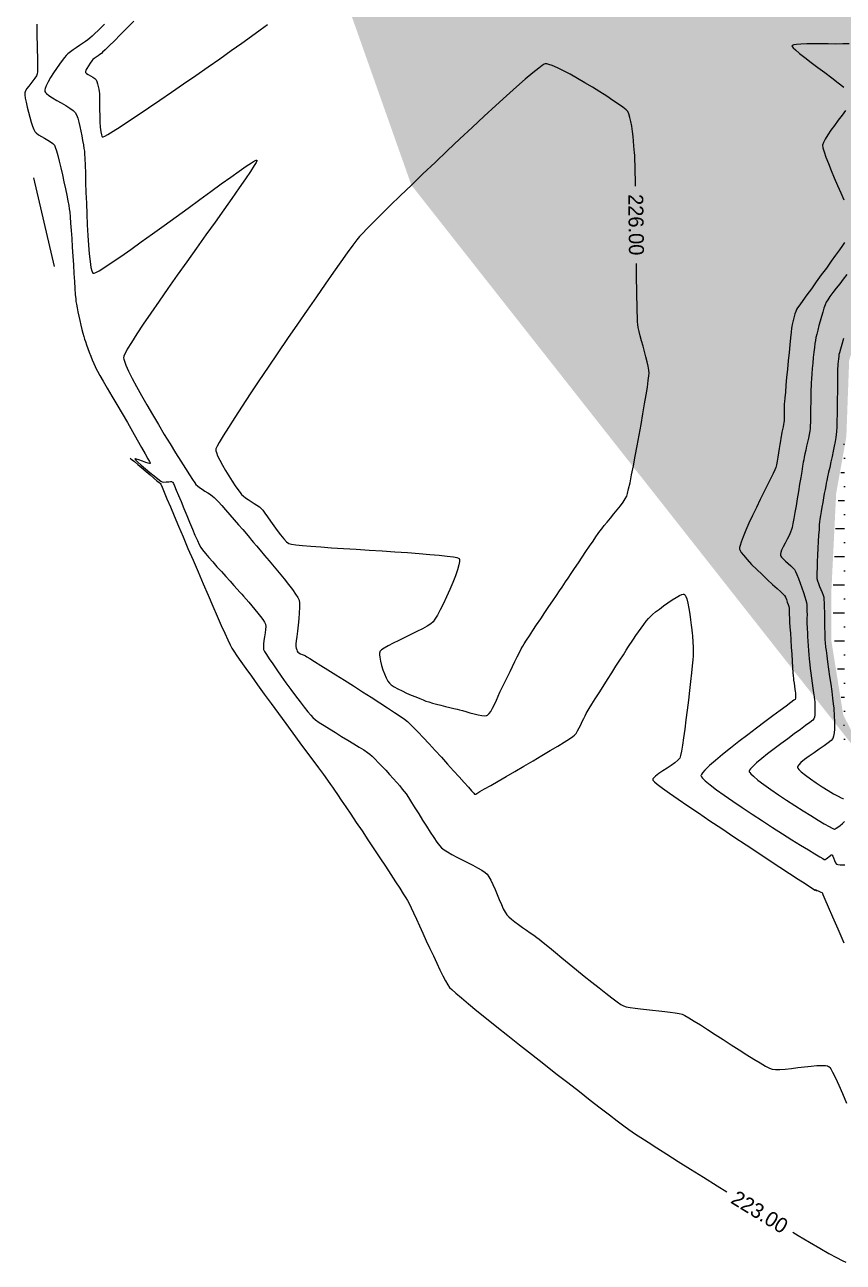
# Model space of a CAD drawing. Header units: metres. Extents: x 708941 to 724052, y 5405153 to 5413472.
# Drawn here: x 708947.3 to 709166, y 5411380.4 to 5411710.7 of the extents above; entities that cross this region are included whole.
import ezdxf

# ---------------------------------------------------------------- set-up
doc = ezdxf.new("R2010")
doc.units = ezdxf.units.M
doc.header["$LTSCALE"] = 12.7
doc.header["$MEASUREMENT"] = 0
for name, color, linetype in [('CONT-MJR1', 252, 'Continuous'), ('CONT-MNR1', 251, 'Continuous'), ('rio', 251, 'Continuous')]:
    doc.layers.add(name, color=color, linetype=linetype)

msp = doc.modelspace()

# ---------------------------------------------------------------- hatches: boundary and pattern name
at = {"layer": 'rio'}
h = msp.add_hatch(dxfattribs=at)
h.set_pattern_fill('MUDST', color=256, scale=15, style=0)
h.paths.add_polyline_path([(709010.72, 5411936.38), (709004.98, 5411946.45), (709001.25, 5411958.08), (708996.13, 5411975.99), (709012.7, 5411962.98), (709030.78, 5411956.49), (709044.53, 5411951.18), (709074.83, 5411950.28), (709089.61, 5411951.82), (709102.43, 5411952.02), (709123.56, 5411954.63), (709134.73, 5411956.95), (709145.4, 5411956.95), (709168.41, 5411955.62), (709183.3, 5411955.53), (709187.67, 5411955.43), (709193.87, 5411958.4), (709194.56, 5411957.99), (709200.68, 5411965.39), (709203.1, 5411977.2), (709205.58, 5411984.02), (709211.33, 5411990.28), (709223.71, 5411994.78), (709231.07, 5411997.27), (709241.21, 5411994.8), (709265.58, 5411997.08), (709286.39, 5412000.38), (709297.9, 5412001.91), (709315.21, 5411997.24), (709326.72, 5411992.03), (709345.09, 5411985.93), (709355.27, 5411979.45), (709376.46, 5411975.37), (709391.72, 5411975.3), (709413.08, 5411978.61), (709438.83, 5411980.92), (709461.63, 5411986.21), (709475.6, 5411989.01), (709492.86, 5411992.74), (709503.45, 5411993.79), (709515.24, 5411993.79), (709532.63, 5411987.71), (709547.37, 5411983.51), (709564.71, 5411977.95), (709575.63, 5411973.62), (709587.68, 5411967.04), (709601.87, 5411958.6), (709607.56, 5411954.31), (709621.49, 5411940.03), (709647.9, 5411909.14), (709660.4, 5411897.76), (709669.81, 5411887.81), (709676.49, 5411876.15), (709682.2, 5411869.04), (709705.75, 5411878.05), (709736, 5411893.04), (709750.64, 5411899.41), (709758.05, 5411906.33), (709764.85, 5411916.27), (709770.13, 5411926.57), (709778.25, 5411949.25), (709785.66, 5411970.64), (709786.5, 5411979.16), (709785.1, 5411992.95), (709785.1, 5412008.74), (709787.55, 5412022.89), (709795.83, 5412039.06), (709803.3, 5412045.65), (709812.9, 5412054.28), (709814.49, 5412059.03), (709815.9, 5412060.78), (709822.13, 5412063.75), (709825.31, 5412072.01), (709847.55, 5412106.6), (709866.9, 5412128.06), (709875.05, 5412136.05), (709882.93, 5412155.32), (709888.97, 5412168.35), (709893.2, 5412182.51), (709907.24, 5412209.92), (709938.47, 5412236.97), (709971.6, 5412250.13), (709991.71, 5412252.94), (710005.1, 5412261.1), (710014.56, 5412263.33), (710040.82, 5412267.64), (710057.91, 5412266.41), (710076.56, 5412261.93), (710102.9, 5412255.3), (710112.79, 5412247.31), (710119.45, 5412240.72), (710131.28, 5412231.78), (710145.37, 5412209.63), (710149.4, 5412194.25), (710150.27, 5412166.43), (710139.83, 5412142.28), (710130.23, 5412129.69), (710126.33, 5412121.71), (710117.73, 5412100.96), (710114.13, 5412096.47), (710111.94, 5412085.44), (710111.94, 5412063.54), (710117.58, 5412054.18), (710137.74, 5412018.92), (710146.76, 5412008.05), (710171.4, 5411997.24), (710179.97, 5411993.95), (710184.25, 5412001.58), (710190.69, 5412018), (710194.77, 5412034.37), (710197.31, 5412050.49), (710197.31, 5412064.26), (710199.32, 5412079.72), (710201.37, 5412092.19), (710205.73, 5412098.48), (710214.95, 5412120.36), (710219.48, 5412128.98), (710230.13, 5412139.36), (710235.6, 5412142.44), (710241.85, 5412140.68), (710250.27, 5412138.84), (710280.27, 5412139.46), (710296.04, 5412143.18), (710311.35, 5412143.18), (710329.27, 5412144.22), (710333.88, 5412147.83), (710359.32, 5412147.31), (710368.97, 5412148.45), (710370.82, 5412151.38), (710390.46, 5412160.63), (710398.15, 5412171.03), (710408.65, 5412192.1), (710415.95, 5412204.58), (710425.69, 5412246.2), (710427.89, 5412275.36), (710429.04, 5412328.01), (710428.04, 5412335.01), (710422.46, 5412340.84), (710414.39, 5412351.33), (710395.98, 5412353.91), (710387.66, 5412360.04), (710378.34, 5412372.12), (710377.12, 5412383.36), (710377.12, 5412396.81), (710371.6, 5412397.8), (710368.77, 5412410.55), (710362.93, 5412436.03), (710362.93, 5412455.01), (710369.68, 5412482.49), (710374.05, 5412500.93), (710382.11, 5412513.13), (710396.48, 5412526.77), (710413.79, 5412540.1), (710438.62, 5412552.3), (710472.36, 5412570.37), (710507.51, 5412590.61), (710519.7, 5412579.46), (710499.92, 5412572.63), (710480.98, 5412561.98), (710445.54, 5412543.55), (710413.79, 5412532.5), (710411.05, 5412528.12), (710405.76, 5412520.43), (710394.25, 5412506.93), (710388.85, 5412494.92), (710386.47, 5412476.01), (710382.71, 5412446.17), (710388.72, 5412397.62), (710394.97, 5412383.05), (710398.02, 5412368.11), (710411.09, 5412363.15), (710426.51, 5412356), (710442.45, 5412348.49), (710447.05, 5412337.14), (710447.05, 5412315.92), (710441.78, 5412260.07), (710441.78, 5412194.92), (710437.48, 5412190.86), (710437.48, 5412179.96), (710422.82, 5412173.29), (710418.74, 5412164.82), (710409.45, 5412149.84), (710394.78, 5412136.49), (710379.86, 5412129.78), (710371.88, 5412127.03), (710311.73, 5412127.03), (710308.89, 5412124), (710254.14, 5412121.42), (710236.99, 5412126.6), (710229.16, 5412118.66), (710218.68, 5412095.96), (710213.59, 5412055.1), (710203.57, 5412019.88), (710201.34, 5412006.55), (710198.59, 5411993.54), (710194.4, 5411986.49), (710188.54, 5411983.77), (710175.67, 5411983.77), (710136.96, 5411996.55), (710120.35, 5412009.39), (710098.73, 5412043.32), (710098.73, 5412061.02), (710096.67, 5412091.87), (710100.83, 5412110.83), (710110.63, 5412117.13), (710123.77, 5412149.24), (710130.92, 5412166.36), (710128.79, 5412197.14), (710123.8, 5412211.38), (710113.15, 5412223.6), (710085.02, 5412238.46), (710058.13, 5412249.84), (710029.73, 5412249.84), (710015.06, 5412246.32), (710001.6, 5412242.56), (709992.04, 5412242.56), (709972.27, 5412238.6), (709963.64, 5412235.76), (709954.26, 5412232.26), (709954.26, 5412228.55), (709945.86, 5412220.35), (709925.83, 5412192.24), (709917.05, 5412177.32), (709899.37, 5412144.55), (709894.3, 5412133.07), (709891.48, 5412127.42), (709886.71, 5412118.47), (709886.71, 5412100.95), (709884.61, 5412095.01), (709863.2, 5412086.46), (709839.07, 5412054.84), (709818.25, 5412032.92), (709804.19, 5412017.18), (709804.19, 5411995.52), (709809.04, 5411990.11), (709796.13, 5411953.84), (709781.68, 5411916.41), (709768.27, 5411889.66), (709746.93, 5411879.08), (709713.1, 5411863.01), (709689.29, 5411855.41), (709697.02, 5411835.95), (709708.2, 5411825.46), (709725.86, 5411817.9), (709778.24, 5411813.93), (709792.75, 5411813.93), (709806.43, 5411818.64), (709820.66, 5411821.87), (709831.69, 5411824.63), (709853.8, 5411835.25), (709879.02, 5411846.88), (709921.68, 5411861.15), (709947.96, 5411871.32), (709969.09, 5411879.92), (709979.29, 5411886.02), (709982.27, 5411909.39), (709987.23, 5411923.13), (709997.03, 5411933.25), (710000.38, 5411927.93), (710000.38, 5411906.72), (709997.04, 5411893.11), (709991.96, 5411879.15), (709967.58, 5411866.46), (709951.2, 5411859.77), (709918.84, 5411852.05), (709894.39, 5411845.25), (709864.94, 5411830.28), (709840.16, 5411819.17), (709812.7, 5411811), (709801.26, 5411807.45), (709779.31, 5411803.47), (709766.14, 5411803.47), (709756.94, 5411797.7), (709737.23, 5411795.78), (709715.18, 5411796.68), (709708.1, 5411801.85), (709698.23, 5411815.71), (709693.86, 5411826.48), (709676.55, 5411857.93), (709667.66, 5411869.47), (709661.18, 5411881.7), (709649.81, 5411896.98), (709627.11, 5411919.87), (709613.01, 5411936.78), (709604.72, 5411946.98), (709591.67, 5411954.52), (709575.87, 5411964.64), (709557.6, 5411970.47), (709551.42, 5411973.23), (709538.02, 5411976.43), (709518.15, 5411979.68), (709504.01, 5411982), (709494.29, 5411985.04), (709479.8, 5411980.64), (709442.42, 5411967.64), (709425.43, 5411960.31), (709402.9, 5411951.24), (709383.6, 5411945.23), (709362.15, 5411938.26), (709331.55, 5411930.11), (709320.42, 5411924.96), (709306.56, 5411912.14), (709285.88, 5411895.62), (709279.31, 5411870.27), (709273.83, 5411857.41), (709264.69, 5411829.66), (709254.13, 5411801.64), (709246.31, 5411791.25), (709237.29, 5411777.87), (709219.52, 5411767.13), (709208.6, 5411765.29), (709203.92, 5411751.48), (709203.91, 5411735.92), (709205.94, 5411719.08), (709203.34, 5411708.78), (709199.33, 5411696.28), (709197.39, 5411684.19), (709189.35, 5411661.06), (709186.31, 5411649.66), (709173.04, 5411639.59), (709167.53, 5411621.08), (709166.78, 5411600.74), (709164.06, 5411585.63), (709162.73, 5411558.53), (709162.73, 5411546.6), (709165.95, 5411526.5), (709173.44, 5411512.03), (709050.6, 5411667.95), (709021.23, 5411751.02), (709026.33, 5411756.01), (709028.1, 5411762.18), (709028.65, 5411783.35), (709023.38, 5411795.31), (709011.24, 5411823.29), (709005.01, 5411832.77), (709001.76, 5411870.86)])
h = msp.add_hatch(dxfattribs=at)
h.set_pattern_fill('MUDST', color=256, scale=15, style=0)
h.paths.add_polyline_path([(709179.16, 5411511.08), (709168.54, 5411517.14), (709166.1, 5411519.79), (709165.95, 5411526.5), (709164.27, 5411540.12), (709163.23, 5411550.57), (709163.29, 5411561.23), (709163.97, 5411577.83), (709166.97, 5411608.35), (709166.97, 5411617.39), (709166.48, 5411628.8), (709171.12, 5411632.64), (709174.65, 5411651.21), (709174.63, 5411655.42), (709180.23, 5411659.32), (709181.97, 5411670.76), (709186.39, 5411674.16), (709188.44, 5411677.7), (709189.06, 5411685.13), (709190.98, 5411687.88), (709193.26, 5411688.85), (709198.28, 5411684.61), (709192.38, 5411665.94), (709182.63, 5411635.29), (709179.08, 5411611.27), (709178.15, 5411594.86), (709175.73, 5411567.01), (709168.9, 5411546.43), (709171.19, 5411529.32)])

# ---------------------------------------------------------------- linework, layer by layer
at = {"layer": 'CONT-MJR1', "elevation": 225, "flags": 128}
msp.add_lwpolyline([(708968.65, 5411710.93), (708967.83, 5411710.08), (708966.95, 5411709.21), (708966.1, 5411708.39), (708965.33, 5411707.68), (708964.75, 5411707.15), (708964.23, 5411706.74), (708963.57, 5411706.26), (708962.8, 5411705.74), (708961.96, 5411705.19), (708961.11, 5411704.62), (708960.28, 5411704.06), (708959.53, 5411703.51), (708958.89, 5411703.01), (708958.41, 5411702.56), (708957.97, 5411702.03), (708957.35, 5411701.23), (708956.61, 5411700.23), (708955.82, 5411699.09), (708955.01, 5411697.88), (708954.25, 5411696.66), (708953.58, 5411695.51), (708953.07, 5411694.47), (708952.8, 5411693.77), (708952.7, 5411693.34), (708952.69, 5411693.12), (708952.7, 5411693.02), (708952.74, 5411692.92), (708952.85, 5411692.7), (708953.15, 5411692.36), (708953.74, 5411691.88), (708954.71, 5411691.23), (708955.87, 5411690.56), (708957.11, 5411689.87), (708958.32, 5411689.18), (708959.42, 5411688.52), (708960.29, 5411687.89), (708960.85, 5411687.32), (708961.18, 5411686.69), (708961.49, 5411685.82), (708961.8, 5411684.77), (708962.08, 5411683.59), (708962.35, 5411682.34), (708962.6, 5411681.07), (708962.81, 5411679.85), (708963, 5411678.72), (708963.15, 5411677.74), (708963.27, 5411676.98), (708963.33, 5411676.27), (708963.4, 5411675), (708963.46, 5411673.25), (708963.53, 5411671.1), (708963.61, 5411668.64), (708963.7, 5411665.95), (708963.8, 5411663.11), (708963.92, 5411660.2), (708964.05, 5411657.31), (708964.2, 5411654.52), (708964.37, 5411651.91), (708964.57, 5411649.55), (708964.78, 5411647.55), (708965.03, 5411645.97), (708965.24, 5411645.07), (708965.42, 5411644.63), (708965.54, 5411644.47), (708965.61, 5411644.42), (708965.67, 5411644.41), (708965.86, 5411644.44), (708966.32, 5411644.61), (708967.22, 5411645.09), (708968.77, 5411646.03), (708970.73, 5411647.32), (708973.04, 5411648.9), (708975.65, 5411650.73), (708978.48, 5411652.75), (708981.49, 5411654.92), (708984.62, 5411657.18), (708987.8, 5411659.5), (708990.97, 5411661.81), (708994.07, 5411664.08), (708997.05, 5411666.24), (708999.84, 5411668.26), (709002.38, 5411670.09), (709004.62, 5411671.67), (709006.5, 5411672.96), (709007.94, 5411673.91), (709008.75, 5411674.38), (709009.14, 5411674.56), (709009.28, 5411674.59), (709009.32, 5411674.57), (709009.33, 5411674.54), (709009.3, 5411674.39), (709009.11, 5411673.99), (709008.61, 5411673.13), (709007.61, 5411671.59), (709006.26, 5411669.58), (709004.59, 5411667.17), (709002.65, 5411664.4), (709000.49, 5411661.36), (708998.16, 5411658.08), (708995.71, 5411654.63), (708993.18, 5411651.08), (708990.61, 5411647.48), (708988.07, 5411643.89), (708985.59, 5411640.37), (708983.22, 5411636.98), (708981.01, 5411633.79), (708979.01, 5411630.84), (708977.26, 5411628.2), (708975.81, 5411625.93), (708974.71, 5411624.1), (708974.12, 5411622.97), (708973.85, 5411622.36), (708973.77, 5411622.06), (708973.76, 5411621.95), (708973.76, 5411621.82), (708973.8, 5411621.51), (708973.97, 5411620.91), (708974.35, 5411619.88), (708975.08, 5411618.27), (708976.04, 5411616.35), (708977.19, 5411614.17), (708978.51, 5411611.79), (708979.94, 5411609.27), (708981.47, 5411606.66), (708983.03, 5411604.02), (708984.61, 5411601.4), (708986.16, 5411598.86), (708987.64, 5411596.45), (708989.02, 5411594.24), (708990.26, 5411592.28), (708991.32, 5411590.62), (708992.17, 5411589.31), (708992.76, 5411588.43), (708993.07, 5411588.01), (708993.49, 5411587.62), (708994.06, 5411587.18), (708994.74, 5411586.72), (708995.48, 5411586.24), (708996.22, 5411585.77), (708996.91, 5411585.31), (708997.52, 5411584.89), (708997.97, 5411584.53), (708998.39, 5411584.11), (708999.06, 5411583.38), (708999.95, 5411582.39), (709000.98, 5411581.23), (709002.11, 5411579.93), (709003.28, 5411578.58), (709004.45, 5411577.24), (709005.55, 5411575.96), (709006.53, 5411574.82), (709007.34, 5411573.86), (709007.92, 5411573.17), (709008.45, 5411572.55), (709009.24, 5411571.62), (709010.24, 5411570.45), (709011.39, 5411569.09), (709012.66, 5411567.59), (709013.98, 5411566.01), (709015.31, 5411564.4), (709016.59, 5411562.81), (709017.79, 5411561.31), (709018.83, 5411559.94), (709019.69, 5411558.76), (709020.29, 5411557.82), (709020.6, 5411557.17), (709020.73, 5411556.34), (709020.75, 5411555.16), (709020.68, 5411553.72), (709020.55, 5411552.13), (709020.38, 5411550.49), (709020.19, 5411548.89), (709020.01, 5411547.45), (709019.85, 5411546.26), (709019.75, 5411545.43), (709019.72, 5411545.05), (709019.77, 5411544.73), (709019.86, 5411544.32), (709019.98, 5411543.89), (709020.12, 5411543.51), (709020.26, 5411543.25), (709020.53, 5411543.06), (709020.96, 5411542.84), (709021.47, 5411542.63), (709021.95, 5411542.42), (709022.3, 5411542.25), (709022.65, 5411542.04), (709023.49, 5411541.52), (709024.76, 5411540.74), (709026.38, 5411539.72), (709028.29, 5411538.53), (709030.43, 5411537.19), (709032.72, 5411535.74), (709035.11, 5411534.23), (709037.52, 5411532.7), (709039.89, 5411531.19), (709042.16, 5411529.74), (709044.25, 5411528.38), (709046.1, 5411527.17), (709047.64, 5411526.13), (709048.81, 5411525.32), (709049.54, 5411524.76), (709050.22, 5411524.13), (709051.19, 5411523.17), (709052.4, 5411521.91), (709053.79, 5411520.43), (709055.33, 5411518.77), (709056.95, 5411517.01), (709058.62, 5411515.18), (709060.28, 5411513.36), (709061.88, 5411511.59), (709063.37, 5411509.93), (709064.7, 5411508.45), (709065.82, 5411507.2), (709066.69, 5411506.23), (709067.26, 5411505.61), (709067.46, 5411505.38), (709067.63, 5411505.36), (709067.8, 5411505.37), (709068.1, 5411505.54), (709068.91, 5411506.01), (709070.18, 5411506.74), (709071.82, 5411507.69), (709073.76, 5411508.81), (709075.93, 5411510.07), (709078.26, 5411511.43), (709080.67, 5411512.84), (709083.09, 5411514.26), (709085.45, 5411515.66), (709087.67, 5411516.98), (709089.69, 5411518.18), (709091.42, 5411519.24), (709092.8, 5411520.1), (709093.76, 5411520.72), (709094.21, 5411521.06), (709094.59, 5411521.55), (709095, 5411522.22), (709095.42, 5411523.01), (709095.84, 5411523.87), (709096.25, 5411524.74), (709096.64, 5411525.56), (709096.99, 5411526.29), (709097.29, 5411526.85), (709097.58, 5411527.33), (709098.11, 5411528.18), (709098.84, 5411529.35), (709099.73, 5411530.76), (709100.74, 5411532.37), (709101.84, 5411534.11), (709102.98, 5411535.91), (709104.13, 5411537.72), (709105.24, 5411539.47), (709106.29, 5411541.11), (709107.22, 5411542.57), (709108.01, 5411543.8), (709108.61, 5411544.72), (709108.98, 5411545.28), (709109.42, 5411545.94), (709109.96, 5411546.75), (709110.58, 5411547.67), (709111.25, 5411548.65), (709111.95, 5411549.65), (709112.65, 5411550.61), (709113.31, 5411551.49), (709113.92, 5411552.23), (709114.46, 5411552.8), (709115.03, 5411553.31), (709115.85, 5411553.99), (709116.84, 5411554.77), (709117.94, 5411555.6), (709119.1, 5411556.43), (709120.24, 5411557.21), (709121.32, 5411557.88), (709122.26, 5411558.38), (709122.88, 5411558.63), (709123.24, 5411558.71), (709123.42, 5411558.7), (709123.49, 5411558.68), (709123.56, 5411558.64), (709123.69, 5411558.5), (709123.89, 5411558.15), (709124.14, 5411557.45), (709124.43, 5411556.29), (709124.7, 5411554.9), (709124.94, 5411553.4), (709125.16, 5411551.87), (709125.34, 5411550.43), (709125.48, 5411549.18), (709125.58, 5411548.22), (709125.65, 5411547.66), (709125.7, 5411547.11), (709125.76, 5411546.42), (709125.82, 5411545.63), (709125.86, 5411544.82), (709125.89, 5411544.03), (709125.91, 5411543.34), (709125.9, 5411542.78), (709125.86, 5411542.26), (709125.76, 5411541.18), (709125.6, 5411539.63), (709125.4, 5411537.7), (709125.15, 5411535.46), (709124.88, 5411533.01), (709124.58, 5411530.42), (709124.27, 5411527.78), (709123.95, 5411525.18), (709123.63, 5411522.69), (709123.32, 5411520.41), (709123.02, 5411518.41), (709122.74, 5411516.79), (709122.5, 5411515.62), (709122.29, 5411514.99), (709121.8, 5411514.4), (709121, 5411513.73), (709120, 5411513.01), (709118.88, 5411512.27), (709117.76, 5411511.53), (709116.71, 5411510.83), (709115.85, 5411510.17), (709115.36, 5411509.71), (709115.14, 5411509.4), (709115.07, 5411509.22), (709115.07, 5411509.14), (709115.08, 5411509.09), (709115.19, 5411508.96), (709115.52, 5411508.64), (709116.29, 5411508.02), (709117.72, 5411506.96), (709119.59, 5411505.61), (709121.86, 5411504.03), (709124.45, 5411502.25), (709127.29, 5411500.32), (709130.34, 5411498.26), (709133.51, 5411496.14), (709136.75, 5411493.98), (709139.98, 5411491.83), (709143.15, 5411489.74), (709146.2, 5411487.73), (709149.04, 5411485.86), (709151.63, 5411484.16), (709153.9, 5411482.68), (709155.77, 5411481.45), (709157.19, 5411480.53), (709157.96, 5411480.03), (709158.29, 5411479.81), (709158.4, 5411479.74), (709158.41, 5411479.74), (709158.42, 5411479.74), (709158.46, 5411479.77), (709158.54, 5411479.82), (709158.61, 5411479.87), (709158.67, 5411479.75), (709158.74, 5411479.61), (709158.87, 5411479.59), (709159.01, 5411479.58), (709159.21, 5411479.52), (709159.59, 5411479.39), (709160.01, 5411479.22), (709160.29, 5411479.05), (709160.51, 5411478.59), (709161.07, 5411477.3), (709161.95, 5411475.29), (709163.11, 5411472.62), (709164.51, 5411469.39), (709166.13, 5411465.68)], dxfattribs=at)
at = {"layer": 'CONT-MNR1', "flags": 128}
for points, elevation in [([(708976.5, 5411711.68), (708974.62, 5411709.8), (708972.86, 5411708.04), (708971.27, 5411706.46), (708969.91, 5411705.13), (708968.84, 5411704.08), (708968.12, 5411703.39), (708967.81, 5411703.09), (708967.44, 5411702.81), (708966.94, 5411702.47), (708966.4, 5411702.11), (708965.91, 5411701.76), (708965.56, 5411701.46), (708965.26, 5411701.09), (708964.83, 5411700.51), (708964.35, 5411699.81), (708963.92, 5411699.1), (708963.66, 5411698.6), (708963.55, 5411698.29), (708963.53, 5411698.13), (708963.54, 5411698.07), (708963.55, 5411698.01), (708963.63, 5411697.9), (708963.84, 5411697.7), (708964.25, 5411697.43), (708964.87, 5411697.08), (708965.52, 5411696.72), (708966.08, 5411696.37), (708966.43, 5411696.05), (708966.63, 5411695.62), (708966.81, 5411695.01), (708966.97, 5411694.29), (708967.1, 5411693.56), (708967.21, 5411692.89), (708967.29, 5411692.37), (708967.32, 5411691.86), (708967.33, 5411690.9), (708967.33, 5411689.6), (708967.34, 5411688.09), (708967.37, 5411686.46), (708967.42, 5411684.85), (708967.51, 5411683.37), (708967.65, 5411682.12), (708967.81, 5411681.37), (708967.95, 5411681), (708968.06, 5411680.85), (708968.12, 5411680.81), (708968.16, 5411680.8), (708968.31, 5411680.84), (708968.7, 5411681.02), (708969.51, 5411681.47), (708970.96, 5411682.34), (708972.82, 5411683.52), (708975.05, 5411684.98), (708977.6, 5411686.66), (708980.4, 5411688.54), (708983.39, 5411690.57), (708986.54, 5411692.72), (708989.77, 5411694.94), (708993.04, 5411697.21), (708996.29, 5411699.47), (708999.45, 5411701.69), (709002.49, 5411703.83), (709005.34, 5411705.86), (709007.94, 5411707.73), (709010.24, 5411709.41), (709012.19, 5411710.85)], 226), ([(708950.59, 5411710.93), (708950.55, 5411710.15), (708950.54, 5411708.87), (708950.57, 5411707.33), (708950.62, 5411705.63), (708950.67, 5411703.87), (708950.73, 5411702.15), (708950.77, 5411700.57), (708950.79, 5411699.22), (708950.76, 5411698.2), (708950.69, 5411697.61), (708950.45, 5411697.1), (708950.04, 5411696.48), (708949.52, 5411695.8), (708948.95, 5411695.09), (708948.39, 5411694.39), (708947.9, 5411693.71), (708947.53, 5411693.1), (708947.34, 5411692.59), (708947.34, 5411692.04), (708947.46, 5411691.16), (708947.68, 5411690.04), (708947.97, 5411688.76), (708948.31, 5411687.39), (708948.67, 5411686.04), (708949.05, 5411684.76), (708949.41, 5411683.66), (708949.73, 5411682.8), (708950, 5411682.28), (708950.41, 5411681.85), (708951.04, 5411681.39), (708951.81, 5411680.92), (708952.64, 5411680.43), (708953.48, 5411679.95), (708954.24, 5411679.47), (708954.86, 5411679.02), (708955.27, 5411678.59), (708955.5, 5411678.07), (708955.8, 5411677.13), (708956.15, 5411675.85), (708956.54, 5411674.3), (708956.96, 5411672.55), (708957.39, 5411670.7), (708957.81, 5411668.81), (708958.2, 5411666.96), (708958.56, 5411665.24), (708958.87, 5411663.72), (708959.1, 5411662.47), (708959.25, 5411661.58), (708959.35, 5411660.74), (708959.47, 5411659.46), (708959.6, 5411657.8), (708959.73, 5411655.85), (708959.88, 5411653.68), (708960.03, 5411651.37), (708960.18, 5411648.99), (708960.33, 5411646.62), (708960.47, 5411644.34), (708960.61, 5411642.21), (708960.74, 5411640.33), (708960.85, 5411638.76), (708960.95, 5411637.58), (708961.03, 5411636.87), (708961.15, 5411636.13), (708961.33, 5411635.2), (708961.55, 5411634.12), (708961.8, 5411632.96), (708962.08, 5411631.75), (708962.35, 5411630.55), (708962.63, 5411629.42), (708962.89, 5411628.39), (708963.12, 5411627.51), (708963.31, 5411626.85), (708963.54, 5411626.15), (708963.84, 5411625.3), (708964.19, 5411624.35), (708964.58, 5411623.33), (708964.99, 5411622.29), (708965.39, 5411621.28), (708965.79, 5411620.34), (708966.14, 5411619.52), (708966.45, 5411618.85), (708966.78, 5411618.24), (708967.41, 5411617.13), (708968.28, 5411615.6), (708969.36, 5411613.74), (708970.6, 5411611.62), (708971.94, 5411609.33), (708973.34, 5411606.93), (708974.75, 5411604.52), (708976.12, 5411602.16), (708977.4, 5411599.94), (708978.55, 5411597.93), (708979.52, 5411596.22), (708980.25, 5411594.88), (708980.64, 5411594.13), (708980.8, 5411593.78), (708980.84, 5411593.66), (708980.84, 5411593.64), (708980.8, 5411593.61), (708980.66, 5411593.6), (708980.33, 5411593.67), (708979.7, 5411593.87), (708978.76, 5411594.23), (708977.82, 5411594.59), (708977.21, 5411594.8), (708976.9, 5411594.88), (708976.78, 5411594.88), (708976.76, 5411594.86), (708976.76, 5411594.83), (708976.82, 5411594.73), (708977.05, 5411594.48), (708977.56, 5411593.99), (708978.47, 5411593.18), (708979.58, 5411592.23), (708980.76, 5411591.24), (708981.91, 5411590.3), (708982.92, 5411589.5), (708983.68, 5411588.93), (708984.08, 5411588.68), (708984.52, 5411588.63), (708985.14, 5411588.68), (708985.8, 5411588.76), (708986.29, 5411588.79), (708986.58, 5411588.78), (708986.73, 5411588.74), (708986.79, 5411588.71), (708986.81, 5411588.69), (708986.88, 5411588.58), (708987.03, 5411588.28), (708987.32, 5411587.64), (708987.81, 5411586.51), (708988.4, 5411585.09), (708989.08, 5411583.44), (708989.82, 5411581.64), (708990.59, 5411579.77), (708991.36, 5411577.91), (708992.11, 5411576.12), (708992.81, 5411574.48), (708993.44, 5411573.07), (708993.97, 5411571.96), (708994.37, 5411571.22), (708994.86, 5411570.53), (708995.59, 5411569.62), (708996.49, 5411568.55), (708997.54, 5411567.35), (708998.68, 5411566.06), (708999.86, 5411564.75), (709001.04, 5411563.45), (709002.18, 5411562.21), (709003.21, 5411561.07), (709004.11, 5411560.09), (709004.82, 5411559.3), (709005.29, 5411558.75), (709005.79, 5411558.17), (709006.44, 5411557.42), (709007.19, 5411556.56), (709008, 5411555.62), (709008.82, 5411554.65), (709009.62, 5411553.68), (709010.34, 5411552.77), (709010.95, 5411551.95), (709011.39, 5411551.26), (709011.64, 5411550.75), (709011.72, 5411550.13), (709011.68, 5411549.32), (709011.56, 5411548.37), (709011.4, 5411547.36), (709011.23, 5411546.35), (709011.11, 5411545.4), (709011.07, 5411544.58), (709011.14, 5411543.95), (709011.37, 5411543.46), (709011.88, 5411542.62), (709012.63, 5411541.47), (709013.56, 5411540.09), (709014.65, 5411538.52), (709015.84, 5411536.83), (709017.1, 5411535.08), (709018.39, 5411533.31), (709019.66, 5411531.6), (709020.87, 5411529.99), (709021.98, 5411528.54), (709022.95, 5411527.33), (709023.73, 5411526.39), (709024.29, 5411525.79), (709024.98, 5411525.22), (709026, 5411524.5), (709027.27, 5411523.67), (709028.73, 5411522.74), (709030.32, 5411521.76), (709031.98, 5411520.76), (709033.63, 5411519.76), (709035.21, 5411518.8), (709036.66, 5411517.91), (709037.9, 5411517.13), (709038.89, 5411516.48), (709039.54, 5411515.99), (709040.14, 5411515.45), (709040.89, 5411514.72), (709041.77, 5411513.82), (709042.74, 5411512.81), (709043.74, 5411511.73), (709044.76, 5411510.62), (709045.76, 5411509.52), (709046.68, 5411508.47), (709047.51, 5411507.52), (709048.19, 5411506.71), (709048.71, 5411506.08), (709049.19, 5411505.41), (709049.85, 5411504.41), (709050.65, 5411503.15), (709051.57, 5411501.69), (709052.57, 5411500.09), (709053.6, 5411498.44), (709054.64, 5411496.79), (709055.65, 5411495.22), (709056.6, 5411493.78), (709057.44, 5411492.55), (709058.15, 5411491.6), (709058.69, 5411490.99), (709059.34, 5411490.49), (709060.28, 5411489.9), (709061.44, 5411489.25), (709062.75, 5411488.55), (709064.16, 5411487.82), (709065.59, 5411487.09), (709066.98, 5411486.36), (709068.27, 5411485.67), (709069.39, 5411485.02), (709070.27, 5411484.44), (709070.85, 5411483.95), (709071.33, 5411483.3), (709071.84, 5411482.37), (709072.39, 5411481.22), (709072.95, 5411479.93), (709073.52, 5411478.57), (709074.09, 5411477.2), (709074.64, 5411475.91), (709075.16, 5411474.76), (709075.65, 5411473.81), (709076.08, 5411473.16), (709076.61, 5411472.61), (709077.34, 5411471.97), (709078.22, 5411471.27), (709079.22, 5411470.53), (709080.27, 5411469.78), (709081.34, 5411469.03), (709082.36, 5411468.32), (709083.31, 5411467.67), (709084.12, 5411467.1), (709084.75, 5411466.63), (709085.31, 5411466.18), (709086.25, 5411465.41), (709087.53, 5411464.36), (709089.07, 5411463.09), (709090.83, 5411461.65), (709092.74, 5411460.08), (709094.74, 5411458.44), (709096.79, 5411456.78), (709098.81, 5411455.15), (709100.75, 5411453.6), (709102.56, 5411452.18), (709104.17, 5411450.95), (709105.53, 5411449.94), (709106.57, 5411449.22), (709107.25, 5411448.83), (709108, 5411448.59), (709109.05, 5411448.38), (709110.34, 5411448.18), (709111.81, 5411447.99), (709113.4, 5411447.82), (709115.04, 5411447.65), (709116.69, 5411447.49), (709118.29, 5411447.32), (709119.76, 5411447.15), (709121.07, 5411446.97), (709122.13, 5411446.78), (709122.91, 5411446.57), (709123.61, 5411446.24), (709124.7, 5411445.62), (709126.12, 5411444.77), (709127.81, 5411443.72), (709129.7, 5411442.51), (709131.74, 5411441.21), (709133.87, 5411439.83), (709136.03, 5411438.44), (709138.16, 5411437.08), (709140.2, 5411435.79), (709142.09, 5411434.61), (709143.77, 5411433.58), (709145.18, 5411432.76), (709146.27, 5411432.19), (709146.96, 5411431.91), (709147.82, 5411431.81), (709149.01, 5411431.83), (709150.47, 5411431.95), (709152.11, 5411432.13), (709153.86, 5411432.34), (709155.63, 5411432.55), (709157.35, 5411432.74), (709158.94, 5411432.87), (709160.32, 5411432.91), (709161.21, 5411432.86), (709161.74, 5411432.77), (709162.01, 5411432.67), (709162.12, 5411432.61), (709162.18, 5411432.56), (709162.34, 5411432.39), (709162.62, 5411431.97), (709163.11, 5411431.1), (709163.85, 5411429.59), (709164.73, 5411427.66), (709165.73, 5411425.39), (709166.83, 5411422.84)], 224), ([(709167.56, 5411705.66), (709165.81, 5411705.62), (709163.9, 5411705.6), (709161.9, 5411705.61), (709159.89, 5411705.62), (709157.97, 5411705.62), (709156.2, 5411705.61), (709154.66, 5411705.56), (709153.44, 5411705.47), (709152.74, 5411705.36), (709152.41, 5411705.25), (709152.29, 5411705.17), (709152.27, 5411705.12), (709152.26, 5411705.06), (709152.32, 5411704.91), (709152.56, 5411704.59), (709153.16, 5411704.01), (709154.27, 5411703.08), (709155.7, 5411701.96), (709157.36, 5411700.7), (709159.17, 5411699.36), (709161.03, 5411697.97), (709162.87, 5411696.59), (709164.58, 5411695.28), (709166.08, 5411694.06)], 226), ([(709110.46, 5411667.69), (709110.43, 5411669.36), (709110.39, 5411671.36), (709110.35, 5411673.16), (709110.31, 5411674.68), (709110.27, 5411675.85), (709110.22, 5411676.6), (709110.15, 5411677.39), (709110.06, 5411678.43), (709109.95, 5411679.63), (709109.81, 5411680.93), (709109.65, 5411682.29), (709109.46, 5411683.63), (709109.24, 5411684.88), (709108.99, 5411686), (709108.7, 5411686.92), (709108.38, 5411687.57), (709107.93, 5411688.02), (709107.09, 5411688.7), (709105.91, 5411689.56), (709104.45, 5411690.56), (709102.77, 5411691.67), (709100.93, 5411692.85), (709098.97, 5411694.07), (709096.97, 5411695.27), (709094.98, 5411696.43), (709093.05, 5411697.51), (709091.25, 5411698.46), (709089.62, 5411699.26), (709088.24, 5411699.86), (709087.34, 5411700.17), (709086.81, 5411700.29), (709086.54, 5411700.32), (709086.42, 5411700.31), (709086.33, 5411700.29), (709086.09, 5411700.19), (709085.58, 5411699.87), (709084.61, 5411699.17), (709083.01, 5411697.88), (709081.01, 5411696.19), (709078.66, 5411694.13), (709076.02, 5411691.77), (709073.14, 5411689.15), (709070.07, 5411686.33), (709066.86, 5411683.35), (709063.57, 5411680.27), (709060.24, 5411677.14), (709056.94, 5411674.01), (709053.71, 5411670.93), (709050.6, 5411667.95), (709047.67, 5411665.12), (709044.97, 5411662.5), (709042.56, 5411660.13), (709040.47, 5411658.07), (709038.77, 5411656.36), (709037.51, 5411655.06), (709036.74, 5411654.23), (709036.03, 5411653.33), (709034.94, 5411651.86), (709033.5, 5411649.89), (709031.77, 5411647.46), (709029.79, 5411644.66), (709027.6, 5411641.52), (709025.23, 5411638.13), (709022.74, 5411634.53), (709020.17, 5411630.79), (709017.56, 5411626.98), (709014.95, 5411623.15), (709012.38, 5411619.36), (709009.9, 5411615.68), (709007.56, 5411612.17), (709005.38, 5411608.88), (709003.42, 5411605.89), (709001.72, 5411603.24), (709000.32, 5411601.01), (708999.27, 5411599.26), (708998.7, 5411598.24), (708998.45, 5411597.72), (708998.37, 5411597.5), (708998.36, 5411597.42), (708998.36, 5411597.3), (708998.4, 5411597.02), (708998.53, 5411596.51), (708998.85, 5411595.69), (708999.42, 5411594.48), (709000.14, 5411593.14), (709000.97, 5411591.72), (709001.84, 5411590.29), (709002.71, 5411588.93), (709003.54, 5411587.69), (709004.26, 5411586.64), (709004.84, 5411585.85), (709005.21, 5411585.38), (709005.66, 5411584.96), (709006.29, 5411584.49), (709007.02, 5411583.99), (709007.82, 5411583.48), (709008.62, 5411582.97), (709009.36, 5411582.48), (709010.01, 5411582.03), (709010.49, 5411581.63), (709010.9, 5411581.15), (709011.48, 5411580.37), (709012.2, 5411579.36), (709013.02, 5411578.19), (709013.9, 5411576.95), (709014.8, 5411575.7), (709015.69, 5411574.53), (709016.53, 5411573.52), (709017.29, 5411572.73), (709017.92, 5411572.25), (709018.55, 5411572.08), (709019.78, 5411571.91), (709021.54, 5411571.73), (709023.76, 5411571.54), (709026.38, 5411571.34), (709029.31, 5411571.14), (709032.49, 5411570.93), (709035.84, 5411570.72), (709039.29, 5411570.5), (709042.77, 5411570.28), (709046.21, 5411570.05), (709049.53, 5411569.82), (709052.65, 5411569.59), (709055.52, 5411569.36), (709058.05, 5411569.13), (709060.18, 5411568.89), (709061.83, 5411568.66), (709062.75, 5411568.48), (709063.19, 5411568.34), (709063.36, 5411568.25), (709063.4, 5411568.2), (709063.44, 5411568.12), (709063.48, 5411567.9), (709063.46, 5411567.43), (709063.3, 5411566.59), (709062.91, 5411565.23), (709062.35, 5411563.62), (709061.65, 5411561.83), (709060.86, 5411559.95), (709060.01, 5411558.06), (709059.15, 5411556.25), (709058.32, 5411554.59), (709057.56, 5411553.16), (709056.9, 5411552.06), (709056.39, 5411551.36), (709055.77, 5411550.82), (709054.79, 5411550.2), (709053.54, 5411549.5), (709052.08, 5411548.74), (709050.5, 5411547.96), (709048.87, 5411547.16), (709047.26, 5411546.37), (709045.74, 5411545.62), (709044.4, 5411544.92), (709043.32, 5411544.29), (709042.67, 5411543.85), (709042.35, 5411543.57), (709042.22, 5411543.41), (709042.18, 5411543.34), (709042.15, 5411543.24), (709042.1, 5411543), (709042.09, 5411542.57), (709042.15, 5411541.87), (709042.34, 5411540.84), (709042.64, 5411539.71), (709043.01, 5411538.54), (709043.44, 5411537.42), (709043.89, 5411536.4), (709044.33, 5411535.55), (709044.74, 5411534.95), (709045.24, 5411534.51), (709046.02, 5411534.01), (709047, 5411533.46), (709048.13, 5411532.9), (709049.34, 5411532.34), (709050.58, 5411531.79), (709051.77, 5411531.29), (709052.87, 5411530.84), (709053.79, 5411530.48), (709054.5, 5411530.21), (709055.25, 5411529.95), (709056.21, 5411529.67), (709057.31, 5411529.37), (709058.49, 5411529.06), (709059.69, 5411528.76), (709060.85, 5411528.47), (709061.91, 5411528.22), (709062.81, 5411528.01), (709063.48, 5411527.85), (709064.22, 5411527.66), (709065.16, 5411527.39), (709066.23, 5411527.08), (709067.35, 5411526.77), (709068.45, 5411526.51), (709069.46, 5411526.33), (709070.15, 5411526.28), (709070.57, 5411526.31), (709070.8, 5411526.37), (709070.9, 5411526.4), (709070.98, 5411526.45), (709071.15, 5411526.58), (709071.42, 5411526.88), (709071.81, 5411527.42), (709072.31, 5411528.29), (709072.82, 5411529.32), (709073.33, 5411530.42), (709073.82, 5411531.52), (709074.27, 5411532.57), (709074.67, 5411533.48), (709075.01, 5411534.18), (709075.35, 5411534.85), (709075.8, 5411535.77), (709076.34, 5411536.88), (709076.95, 5411538.12), (709077.59, 5411539.43), (709078.23, 5411540.75), (709078.86, 5411542.02), (709079.44, 5411543.16), (709079.95, 5411544.14), (709080.36, 5411544.87), (709080.74, 5411545.5), (709081.34, 5411546.44), (709082.12, 5411547.63), (709083.04, 5411549.02), (709084.06, 5411550.54), (709085.14, 5411552.16), (709086.24, 5411553.81), (709087.34, 5411555.43), (709088.38, 5411556.98), (709089.34, 5411558.4), (709090.17, 5411559.63), (709090.84, 5411560.62), (709091.31, 5411561.32), (709091.8, 5411562.05), (709092.47, 5411563.04), (709093.28, 5411564.25), (709094.21, 5411565.61), (709095.2, 5411567.08), (709096.22, 5411568.59), (709097.24, 5411570.1), (709098.22, 5411571.53), (709099.12, 5411572.85), (709099.9, 5411574), (709100.53, 5411574.91), (709100.97, 5411575.54), (709101.47, 5411576.19), (709102.14, 5411577.03), (709102.94, 5411577.99), (709103.81, 5411579.05), (709104.71, 5411580.16), (709105.6, 5411581.27), (709106.43, 5411582.34), (709107.16, 5411583.33), (709107.74, 5411584.2), (709108.12, 5411584.91), (709108.34, 5411585.59), (709108.64, 5411586.81), (709109.01, 5411588.49), (709109.44, 5411590.57), (709109.91, 5411592.95), (709110.42, 5411595.57), (709110.94, 5411598.35), (709111.46, 5411601.21), (709111.97, 5411604.07), (709112.46, 5411606.86), (709112.91, 5411609.5), (709113.31, 5411611.91), (709113.64, 5411614.02), (709113.89, 5411615.75), (709114.04, 5411617.02), (709114.09, 5411617.76), (709114.01, 5411618.54), (709113.83, 5411619.56), (709113.56, 5411620.76), (709113.23, 5411622.09), (709112.87, 5411623.5), (709112.48, 5411624.94), (709112.1, 5411626.35), (709111.75, 5411627.68), (709111.45, 5411628.89), (709111.22, 5411629.91), (709111.08, 5411630.7), (709111.02, 5411631.45), (709110.96, 5411632.64), (709110.92, 5411634.19), (709110.87, 5411636.03), (709110.83, 5411638.09), (709110.8, 5411640.31), (709110.76, 5411642.6), (709110.74, 5411644.91), (709110.71, 5411647.02)], 226), ([(709166.55, 5411687.86), (709165.63, 5411686.57), (709164.64, 5411685.23), (709163.64, 5411683.87), (709162.68, 5411682.56), (709161.83, 5411681.33), (709161.13, 5411680.23), (709160.66, 5411679.31), (709160.45, 5411678.6), (709160.53, 5411677.89), (709160.84, 5411676.78), (709161.33, 5411675.36), (709161.97, 5411673.68), (709162.73, 5411671.83), (709163.56, 5411669.86), (709164.43, 5411667.85), (709165.31, 5411665.87), (709166.15, 5411663.98)], 226), ([(708949.69, 5411669.86), (708955.24, 5411646.19)], 223), ([(709166.28, 5411652.59), (709165.74, 5411651.8), (709164.93, 5411650.66), (709163.91, 5411649.23), (709162.73, 5411647.59), (709161.44, 5411645.8), (709160.09, 5411643.94), (709158.73, 5411642.08), (709157.43, 5411640.28), (709156.22, 5411638.61), (709155.17, 5411637.15), (709154.33, 5411635.97), (709153.75, 5411635.13), (709153.48, 5411634.7), (709153.28, 5411634.22), (709153.06, 5411633.59), (709152.85, 5411632.87), (709152.64, 5411632.12), (709152.46, 5411631.4), (709152.31, 5411630.75), (709152.2, 5411630.23), (709152.13, 5411629.7), (709152.01, 5411628.64), (709151.86, 5411627.16), (709151.68, 5411625.33), (709151.48, 5411623.27), (709151.27, 5411621.06), (709151.05, 5411618.8), (709150.84, 5411616.59), (709150.65, 5411614.52), (709150.49, 5411612.68), (709150.35, 5411611.18), (709150.26, 5411610.11), (709150.21, 5411609.56), (709150.19, 5411608.97), (709150.18, 5411608.22), (709150.17, 5411607.37), (709150.17, 5411606.5), (709150.16, 5411605.69), (709150.14, 5411605), (709150.11, 5411604.52), (709150.03, 5411604.02), (709149.9, 5411603.38), (709149.75, 5411602.67), (709149.59, 5411601.96), (709149.45, 5411601.32), (709149.35, 5411600.82), (709149.28, 5411600.38), (709149.17, 5411599.65), (709149.03, 5411598.71), (709148.87, 5411597.62), (709148.69, 5411596.47), (709148.5, 5411595.31), (709148.3, 5411594.23), (709148.11, 5411593.29), (709147.93, 5411592.57), (709147.68, 5411591.96), (709147.2, 5411590.93), (709146.53, 5411589.54), (709145.71, 5411587.88), (709144.78, 5411585.99), (709143.78, 5411583.97), (709142.75, 5411581.86), (709141.74, 5411579.75), (709140.78, 5411577.7), (709139.92, 5411575.78), (709139.2, 5411574.06), (709138.66, 5411572.6), (709138.38, 5411571.68), (709138.28, 5411571.15), (709138.26, 5411570.88), (709138.28, 5411570.78), (709138.31, 5411570.66), (709138.41, 5411570.38), (709138.7, 5411569.89), (709139.28, 5411569.11), (709140.27, 5411567.97), (709141.48, 5411566.69), (709142.84, 5411565.33), (709144.28, 5411563.95), (709145.72, 5411562.6), (709147.09, 5411561.35), (709148.3, 5411560.24), (709149.29, 5411559.33), (709149.98, 5411558.68), (709150.29, 5411558.34), (709150.51, 5411557.9), (709150.76, 5411557.31), (709151.01, 5411556.64), (709151.23, 5411555.97), (709151.4, 5411555.41), (709151.49, 5411555.03), (709151.53, 5411554.63), (709151.55, 5411554.1), (709151.55, 5411553.54), (709151.55, 5411553.01), (709151.56, 5411552.6), (709151.58, 5411552.19), (709151.64, 5411551.27), (709151.72, 5411549.96), (709151.83, 5411548.34), (709151.94, 5411546.52), (709152.07, 5411544.6), (709152.2, 5411542.67), (709152.32, 5411540.82), (709152.43, 5411539.17), (709152.52, 5411537.81), (709152.59, 5411536.83), (709152.63, 5411536.33), (709152.7, 5411535.75), (709152.8, 5411534.99), (709152.92, 5411534.15), (709153.04, 5411533.35), (709153.12, 5411532.71), (709153.16, 5411532.35), (709153.18, 5411531.97), (709153.19, 5411531.47), (709153.17, 5411530.99), (709153.09, 5411530.65), (709152.78, 5411530.39), (709151.96, 5411529.78), (709150.7, 5411528.85), (709149.08, 5411527.65), (709147.17, 5411526.24), (709145.04, 5411524.66), (709142.77, 5411522.96), (709140.43, 5411521.19), (709138.09, 5411519.4), (709135.83, 5411517.63), (709133.71, 5411515.94), (709131.82, 5411514.37), (709130.23, 5411512.97), (709129, 5411511.79), (709128.34, 5411511.03), (709128.05, 5411510.6), (709127.97, 5411510.37), (709127.96, 5411510.28), (709127.97, 5411510.2), (709128.07, 5411509.99), (709128.39, 5411509.6), (709129.1, 5411508.92), (709130.41, 5411507.83), (709132.12, 5411506.54), (709134.16, 5411505.07), (709136.47, 5411503.47), (709138.98, 5411501.77), (709141.63, 5411500.01), (709144.35, 5411498.23), (709147.07, 5411496.48), (709149.72, 5411494.78), (709152.25, 5411493.19), (709154.58, 5411491.73), (709156.65, 5411490.45), (709158.39, 5411489.38), (709159.74, 5411488.57), (709160.49, 5411488.14), (709160.83, 5411487.94), (709160.95, 5411487.89), (709160.98, 5411487.88), (709161.03, 5411487.88), (709161.16, 5411487.93), (709161.39, 5411488.07), (709161.74, 5411488.34), (709162.2, 5411488.73), (709162.54, 5411488.99), (709162.75, 5411489.11), (709162.85, 5411489.14), (709162.9, 5411489.13), (709162.94, 5411489.11), (709163.02, 5411489.02), (709163.16, 5411488.78), (709163.35, 5411488.31), (709163.62, 5411487.64), (709163.88, 5411487.03), (709164.14, 5411486.67), (709164.53, 5411486.54), (709165.1, 5411486.49), (709165.74, 5411486.48), (709166.34, 5411486.47)], 226), ([(709166.87, 5411644.04), (709165.95, 5411642.84), (709165, 5411641.61), (709164.05, 5411640.39), (709163.17, 5411639.24), (709162.41, 5411638.21), (709161.81, 5411637.34), (709161.43, 5411636.69), (709161.13, 5411635.99), (709160.81, 5411635.09), (709160.47, 5411634.03), (709160.12, 5411632.87), (709159.77, 5411631.65), (709159.44, 5411630.43), (709159.14, 5411629.25), (709158.88, 5411628.16), (709158.66, 5411627.22), (709158.51, 5411626.47), (709158.38, 5411625.67), (709158.24, 5411624.6), (709158.1, 5411623.32), (709157.96, 5411621.91), (709157.82, 5411620.43), (709157.69, 5411618.94), (709157.57, 5411617.51), (709157.47, 5411616.22), (709157.39, 5411615.13), (709157.34, 5411614.3), (709157.31, 5411613.49), (709157.28, 5411612.44), (709157.27, 5411611.21), (709157.26, 5411609.87), (709157.25, 5411608.48), (709157.23, 5411607.1), (709157.21, 5411605.79), (709157.19, 5411604.62), (709157.15, 5411603.65), (709157.09, 5411602.94), (709156.99, 5411602.22), (709156.83, 5411601.34), (709156.64, 5411600.35), (709156.41, 5411599.3), (709156.17, 5411598.22), (709155.94, 5411597.16), (709155.72, 5411596.18), (709155.53, 5411595.3), (709155.39, 5411594.59), (709155.27, 5411593.94), (709155.09, 5411592.88), (709154.87, 5411591.51), (709154.6, 5411589.87), (709154.3, 5411588.06), (709153.99, 5411586.15), (709153.66, 5411584.2), (709153.35, 5411582.3), (709153.04, 5411580.51), (709152.76, 5411578.91), (709152.51, 5411577.57), (709152.32, 5411576.57), (709152.17, 5411575.98), (709151.9, 5411575.28), (709151.48, 5411574.39), (709150.97, 5411573.4), (709150.43, 5411572.36), (709149.92, 5411571.35), (709149.5, 5411570.44), (709149.27, 5411569.82), (709149.17, 5411569.45), (709149.16, 5411569.26), (709149.17, 5411569.18), (709149.19, 5411569.1), (709149.27, 5411568.91), (709149.47, 5411568.61), (709149.88, 5411568.16), (709150.52, 5411567.56), (709151.23, 5411566.94), (709151.93, 5411566.34), (709152.52, 5411565.78), (709152.91, 5411565.3), (709153.18, 5411564.79), (709153.54, 5411563.95), (709153.96, 5411562.88), (709154.42, 5411561.67), (709154.88, 5411560.4), (709155.31, 5411559.16), (709155.68, 5411558.03), (709155.96, 5411557.1), (709156.12, 5411556.47), (709156.2, 5411555.85), (709156.25, 5411555.07), (709156.27, 5411554.18), (709156.28, 5411553.24), (709156.27, 5411552.3), (709156.27, 5411551.41), (709156.27, 5411550.62), (709156.29, 5411549.99), (709156.32, 5411549.36), (709156.37, 5411548.47), (709156.43, 5411547.39), (709156.51, 5411546.18), (709156.59, 5411544.92), (709156.67, 5411543.67), (709156.75, 5411542.5), (709156.83, 5411541.48), (709156.9, 5411540.68), (709156.99, 5411539.91), (709157.12, 5411538.88), (709157.29, 5411537.66), (709157.48, 5411536.33), (709157.67, 5411534.95), (709157.86, 5411533.6), (709158.03, 5411532.36), (709158.18, 5411531.29), (709158.28, 5411530.48), (709158.32, 5411529.99), (709158.35, 5411529.46), (709158.38, 5411528.78), (709158.39, 5411528.03), (709158.39, 5411527.25), (709158.35, 5411526.51), (709158.27, 5411525.88), (709158.12, 5411525.42), (709157.79, 5411525.09), (709157.03, 5411524.49), (709155.91, 5411523.64), (709154.5, 5411522.61), (709152.88, 5411521.44), (709151.12, 5411520.15), (709149.3, 5411518.81), (709147.48, 5411517.46), (709145.75, 5411516.13), (709144.17, 5411514.87), (709142.81, 5411513.73), (709141.76, 5411512.74), (709141.18, 5411512.1), (709140.93, 5411511.71), (709140.85, 5411511.51), (709140.85, 5411511.42), (709140.86, 5411511.34), (709140.96, 5411511.14), (709141.26, 5411510.76), (709141.94, 5411510.11), (709143.16, 5411509.1), (709144.74, 5411507.91), (709146.59, 5411506.6), (709148.64, 5411505.19), (709150.82, 5411503.75), (709153.04, 5411502.3), (709155.24, 5411500.9), (709157.33, 5411499.6), (709159.24, 5411498.43), (709160.89, 5411497.44), (709162.21, 5411496.68), (709162.98, 5411496.27), (709163.36, 5411496.08), (709163.51, 5411496.03), (709163.55, 5411496.02), (709163.62, 5411496.03), (709163.79, 5411496.07), (709164.07, 5411496.22), (709164.51, 5411496.52), (709165.12, 5411497.01), (709165.75, 5411497.53), (709166.33, 5411498)], 227), ([(709165.98, 5411627.02), (709165.54, 5411625.42), (709165.18, 5411624.11), (709164.93, 5411623.17), (709164.81, 5411622.7), (709164.74, 5411622.21), (709164.67, 5411621.58), (709164.6, 5411620.88), (709164.54, 5411620.17), (709164.49, 5411619.54), (709164.46, 5411619.04), (709164.45, 5411618.57), (709164.44, 5411617.61), (709164.42, 5411616.27), (709164.4, 5411614.63), (709164.38, 5411612.77), (709164.36, 5411610.79), (709164.33, 5411608.78), (709164.29, 5411606.82), (709164.25, 5411605.01), (709164.2, 5411603.44), (709164.15, 5411602.19), (709164.08, 5411601.35), (709163.97, 5411600.55), (709163.78, 5411599.51), (709163.55, 5411598.28), (709163.26, 5411596.92), (709162.96, 5411595.48), (709162.64, 5411594.02), (709162.33, 5411592.59), (709162.04, 5411591.26), (709161.78, 5411590.07), (709161.57, 5411589.09), (709161.42, 5411588.36), (709161.28, 5411587.61), (709161.1, 5411586.67), (709160.9, 5411585.59), (709160.69, 5411584.41), (709160.47, 5411583.19), (709160.25, 5411581.97), (709160.05, 5411580.79), (709159.87, 5411579.7), (709159.73, 5411578.76), (709159.64, 5411578.01), (709159.56, 5411577.2), (709159.48, 5411576), (709159.38, 5411574.51), (709159.28, 5411572.81), (709159.18, 5411571), (709159.09, 5411569.16), (709159.01, 5411567.4), (709158.95, 5411565.8), (709158.91, 5411564.46), (709158.9, 5411563.46), (709158.93, 5411562.9), (709159.08, 5411562.32), (709159.33, 5411561.61), (709159.65, 5411560.81), (709159.99, 5411559.99), (709160.32, 5411559.2), (709160.58, 5411558.48), (709160.74, 5411557.91), (709160.8, 5411557.35), (709160.85, 5411556.42), (709160.89, 5411555.23), (709160.93, 5411553.86), (709160.95, 5411552.41), (709160.97, 5411550.98), (709160.99, 5411549.67), (709161, 5411548.57), (709161.01, 5411547.77), (709161.02, 5411547.38), (709161.04, 5411546.98), (709161.07, 5411546.47), (709161.1, 5411545.93), (709161.14, 5411545.42), (709161.17, 5411545.02), (709161.23, 5411544.6), (709161.36, 5411543.67), (709161.55, 5411542.31), (709161.78, 5411540.64), (709162.04, 5411538.75), (709162.32, 5411536.74), (709162.6, 5411534.71), (709162.86, 5411532.75), (709163.1, 5411530.96), (709163.29, 5411529.45), (709163.42, 5411528.3), (709163.48, 5411527.62), (709163.52, 5411526.89), (709163.56, 5411525.96), (709163.59, 5411524.91), (709163.6, 5411523.8), (709163.58, 5411522.71), (709163.51, 5411521.7), (709163.37, 5411520.84), (709163.16, 5411520.2), (709162.73, 5411519.7), (709161.92, 5411519.02), (709160.82, 5411518.22), (709159.54, 5411517.33), (709158.17, 5411516.39), (709156.83, 5411515.46), (709155.62, 5411514.57), (709154.63, 5411513.76), (709154.07, 5411513.2), (709153.82, 5411512.85), (709153.74, 5411512.65), (709153.74, 5411512.56), (709153.75, 5411512.48), (709153.84, 5411512.29), (709154.13, 5411511.92), (709154.74, 5411511.32), (709155.83, 5411510.43), (709157.19, 5411509.43), (709158.71, 5411508.37), (709160.31, 5411507.33), (709161.89, 5411506.34), (709163.36, 5411505.47), (709164.62, 5411504.78), (709165.41, 5411504.4), (709165.84, 5411504.22), (709166.05, 5411504.17)], 228), ([(708975.48, 5411595.08), (708975.54, 5411595.04), (708975.7, 5411594.9), (708976.03, 5411594.62), (708976.62, 5411594.12), (708977.55, 5411593.33), (708978.62, 5411592.43), (708979.75, 5411591.48), (708980.85, 5411590.55), (708981.84, 5411589.71), (708982.65, 5411589.03), (708983.2, 5411588.57), (708983.4, 5411588.4), (708983.48, 5411588.4), (708983.55, 5411588.4), (708983.67, 5411588.11), (708984.03, 5411587.27), (708984.59, 5411585.94), (708985.33, 5411584.19), (708986.23, 5411582.06), (708987.26, 5411579.61), (708988.41, 5411576.91), (708989.64, 5411574.01), (708990.94, 5411570.96), (708992.28, 5411567.83), (708993.63, 5411564.66), (708994.98, 5411561.53), (708996.3, 5411558.48), (708997.56, 5411555.57), (708998.75, 5411552.86), (708999.83, 5411550.41), (709000.79, 5411548.28), (709001.59, 5411546.52), (709002.23, 5411545.18), (709002.67, 5411544.34), (709003.18, 5411543.51), (709003.99, 5411542.3), (709005.07, 5411540.75), (709006.37, 5411538.91), (709007.87, 5411536.81), (709009.53, 5411534.52), (709011.31, 5411532.07), (709013.18, 5411529.51), (709015.11, 5411526.88), (709017.05, 5411524.24), (709018.97, 5411521.62), (709020.85, 5411519.08), (709022.63, 5411516.66), (709024.29, 5411514.4), (709025.8, 5411512.36), (709027.11, 5411510.57), (709028.2, 5411509.09), (709029.02, 5411507.96), (709029.54, 5411507.23), (709030.08, 5411506.44), (709030.87, 5411505.27), (709031.88, 5411503.77), (709033.08, 5411501.99), (709034.42, 5411499.99), (709035.88, 5411497.81), (709037.42, 5411495.51), (709039, 5411493.13), (709040.59, 5411490.74), (709042.16, 5411488.37), (709043.67, 5411486.08), (709045.09, 5411483.93), (709046.39, 5411481.96), (709047.52, 5411480.22), (709048.45, 5411478.76), (709049.15, 5411477.65), (709049.59, 5411476.92), (709050, 5411476.15), (709050.55, 5411475.03), (709051.21, 5411473.63), (709051.96, 5411471.99), (709052.79, 5411470.17), (709053.68, 5411468.23), (709054.6, 5411466.21), (709055.54, 5411464.17), (709056.47, 5411462.16), (709057.37, 5411460.23), (709058.24, 5411458.44), (709059.03, 5411456.84), (709059.74, 5411455.49), (709060.35, 5411454.43), (709060.83, 5411453.72), (709061.39, 5411453.16), (709062.45, 5411452.21), (709063.96, 5411450.94), (709065.86, 5411449.36), (709068.1, 5411447.53), (709070.64, 5411445.48), (709073.43, 5411443.25), (709076.4, 5411440.89), (709079.52, 5411438.42), (709082.73, 5411435.89), (709085.98, 5411433.34), (709089.22, 5411430.8), (709092.4, 5411428.32), (709095.47, 5411425.94), (709098.38, 5411423.68), (709101.07, 5411421.61), (709103.5, 5411419.74), (709105.61, 5411418.13), (709107.36, 5411416.8), (709108.69, 5411415.81), (709109.56, 5411415.18), (709110.46, 5411414.58), (709111.9, 5411413.64), (709113.81, 5411412.41), (709116.15, 5411410.92), (709118.86, 5411409.2), (709121.88, 5411407.29), (709125.16, 5411405.24), (709128.63, 5411403.06), (709132.25, 5411400.81), (709134.84, 5411399.2)], 223), ([(709152.46, 5411388.42), (709153.89, 5411387.56), (709156.95, 5411385.73), (709159.72, 5411384.11), (709162.13, 5411382.73), (709164.12, 5411381.62), (709165.65, 5411380.83), (709166.65, 5411380.38)], 223)]:
    msp.add_lwpolyline(points, dxfattribs=dict(at, elevation=elevation))

# ---------------------------------------------------------------- texts
at = {"layer": 'CONT-MNR1', "char_height": 4, "attachment_point": 5}
for s, insert, rotation in [('{226.00}', (709110.6, 5411657.36, 226), 270.7238), ('{223.00}', (709143.63, 5411393.78, 223), 328.5703)]:
    msp.add_mtext(s, dxfattribs=dict(at, insert=insert, rotation=rotation))

doc.saveas('drawing.dxf')
